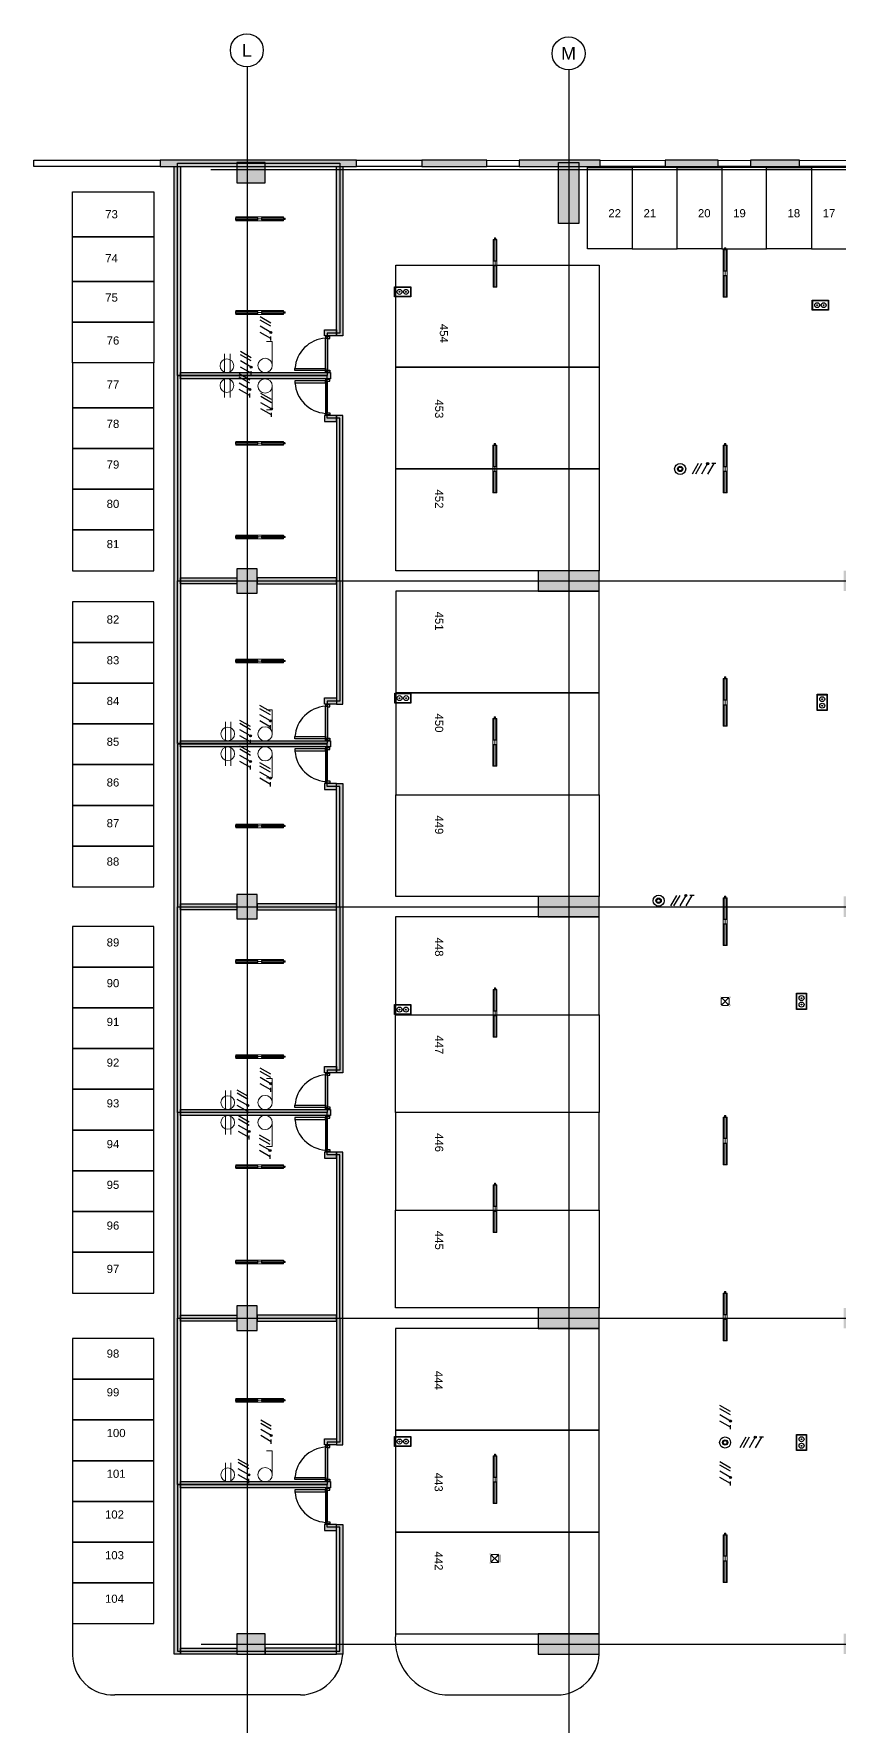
# Model space of a CAD drawing. Header units: metres. Extents: x -201 to 399, y -25 to 256.
# Drawn here: x 229.55 to 249.33, y 64.6 to 106.15 of the extents above; entities that cross this region are included whole.
import ezdxf
from ezdxf.enums import TextEntityAlignment as Align

# ---------------------------------------------------------------- set-up
doc = ezdxf.new("R2010")
doc.units = ezdxf.units.M
doc.linetypes.add('HIDDEN', pattern=[9.525, 6.35, -3.175])
doc.linetypes.add('LÍNEAS_OCULTASX2', pattern=[0.75, 0.5, -0.25])
for name, color, linetype in [('-ALAMBRADO', 7, 'Continuous'), ('A_CIRCULO DE EJES', 252, 'Continuous'), ('GG_EMERGENCIA 03', 1, 'Continuous'), ('GG_ILUMINACIÓN 18', 30, 'Continuous'), ('GG_PISO 4', 8, 'Continuous'), ('suiches', 3, 'Continuous')]:
    doc.layers.add(name, color=color, linetype=linetype)
for name, color, linetype, lineweight in [('-CN-GYD-ILUMINACIÓN', 3, 'Continuous', 20), ('-CN-GYD-TOMACORRIENTES', 1, 'Continuous', 18), ('-CN-GYD-TUBERÍA TOMACORRIENTE PVC', 86, 'Continuous', 18), ('-EL-Texto Tomas', 7, 'Continuous', 0), ('_TEXTO', 7, 'Continuous', 9), ('Textos 1', 7, 'Continuous', 25)]:
    doc.layers.add(name, color=color, linetype=linetype, lineweight=lineweight)
doc.layers.add('-CN-GYD-VENTANA GRAFICA', color=7, linetype='Continuous', lineweight=5, true_color=0xa953a0)
doc.styles.add('A_TEXT1', font='arial.ttf')
doc.styles.add('ROMANS', font='arial.ttf')
doc.styles.get("Standard").update_dxf_attribs({"font": 'arial.ttf'})
pattern_1 = [(270, (73.633, -1.35), (10.40324, -6.00631), [1.50158, -10.51105]), (360, (73.6335, -2.101), (10.40324, 6.00631), [0.75079, -20.05569]), (360, (73.6335, -2.289), (10.40324, 6.00631), [0.60063, -20.20584]), (360, (73.6335, -1.9134), (10.40324, 6.00631), [0.60063, -20.20584]), (330, (73.633, -2.477), (10.40324, 6.00631), [0.4805, -11.53212]), (30, (73.633, -1.726), (4e-09, 12.01262), [0.4805, -11.53212])]
pattern_2 = [(135, (0.0614115, 0.1), (-0.00112253, -0.00112253), [])]

# ---------------------------------------------------------------- blocks, each defined once
blk = doc.blocks.new('GG_HERMETICA')
h = blk.add_hatch()
h.set_pattern_fill('SWAMP', color=252, scale=0.472938, angle=270)
h.set_pattern_definition(pattern_1)
h.paths.add_polyline_path([(-20, -30), (-20, 17), (-550, 17), (-550, -30)])
h = blk.add_hatch()
h.set_pattern_fill('SWAMP', color=252, scale=0.472938, angle=270)
h.set_pattern_definition(pattern_1)
h.paths.add_polyline_path([(620, -30), (620, 17), (90, 17), (90, -30)])
at = {"layer": '-CN-GYD-ILUMINACIÓN', "color": 1, "extrusion": (0, 0, -1)}
for p, q in [((-550, -53), (-550, 40)), ((-550, 40), (-525, 40)), ((-525, 40), (-20, 40)), ((90, 40), (620, 40)), ((620, 40), (620, -53)), ((-20, -53), (-550, -53)), ((594, -53), (90, -53)), ((620, -53), (594, -53))]:
    blk.add_line(p, q, dxfattribs=at)
at = {"layer": '-CN-GYD-ILUMINACIÓN', "color": 1}
for p, q in [((90, 40), (-20, 40)), ((-20, 40), (-20, -53)), ((90, -53), (90, 40)), ((622, 6), (620, 6)), ((620, 6), (620, -6)), ((622, 10), (623, 11)), ((622, 8), (622, 10)), ((622, 7), (622, 8)), ((622, 5), (622, 7)), ((622, -6), (622, 6)), ((623, 4), (622, 5)), ((622, -3), (623, 1)), ((623, 11), (623, 11)), ((623, 11), (630, 11)), ((623, 1), (623, 4)), ((623, 1), (623, 1)), ((630, 11), (630, 6)), ((630, 6), (631, 6)), ((631, 6), (631, 9)), ((631, 9), (639, 9)), ((639, 9), (639, 6)), ((639, 6), (640, 6)), ((640, 10), (650, 10)), ((640, 6), (640, 10)), ((650, 10), (652, 8)), ((652, 8), (656, 8)), ((656, 8), (658, 8)), ((658, 8), (661, 5)), ((661, 5), (661, -6)), ((-20, -6), (90, -6)), ((620, -19), (620, -6)), ((622, -19), (620, -19)), ((622, -6), (622, -3)), ((622, -6), (622, -9)), ((622, -6), (622, -19)), ((622, -9), (623, -13)), ((623, -17), (622, -18)), ((622, -18), (622, -19)), ((622, -19), (622, -21)), ((622, -21), (622, -22)), ((622, -22), (623, -24)), ((623, -13), (623, -14)), ((623, -14), (623, -17)), ((623, -24), (623, -24)), ((623, -24), (630, -24)), ((630, -24), (630, -19)), ((630, -19), (631, -19)), ((631, -19), (631, -22)), ((631, -22), (639, -22)), ((639, -22), (639, -19)), ((639, -19), (640, -19)), ((640, -19), (640, -22)), ((640, -22), (650, -22)), ((650, -22), (652, -20)), ((652, -20), (656, -20)), ((656, -20), (658, -20)), ((658, -20), (661, -17)), ((661, -17), (661, -6))]:
    blk.add_line(p, q, dxfattribs=at)
for points in [[(623, 4), (630, 4)], [(623, 1), (630, 1)], [(629, 11), (629, 4), (629, 1), (629, -6)], [(630, 6), (630, -6)], [(631, 6), (631, -6)], [(639, 2), (631, 2)], [(639, 6), (639, -6)], [(640, 6), (640, -6)], [(640, 1), (650, 1), (650, 3), (640, 3)], [(650, 3), (652, 5)], [(650, 1), (652, -3)], [(652, 8), (652, -6)], [(-20, -53), (90, -53)], [(623, -14), (630, -14)], [(623, -17), (630, -17)], [(629, -24), (629, -17), (629, -14), (629, -6)], [(630, -19), (630, -6)], [(631, -19), (631, -6)], [(639, -15), (631, -15)], [(639, -19), (639, -6)], [(640, -19), (640, -6)], [(640, -14), (650, -14), (650, -15), (640, -15)], [(650, -14), (652, -10)], [(650, -15), (652, -17)], [(652, -20), (652, -6)]]:
    blk.add_lwpolyline(points, dxfattribs=at)
at = {"color": 1}
for points in [[(-20, 17), (-20, -30), (-550, -30), (-550, 17)], [(620, 17), (620, -30), (90, -30), (90, 17)]]:
    blk.add_lwpolyline(points, close=True, dxfattribs=at)
blk = doc.blocks.new('A_B_Eje')
at = {"layer": 'A_CIRCULO DE EJES', "ltscale": 1.5}
blk.add_circle((0, 0), 0.0045, dxfattribs=at)
at = {"layer": 'A_CIRCULO DE EJES', "ltscale": 1.5, "style": 'A_TEXT1'}
blk.add_attdef('EJE', text='', height=0.0035, dxfattribs=at).set_placement((0, 0), align=Align.MIDDLE_CENTER)
blk = doc.blocks.new('Tomas BD1')
at = {"lineweight": 0}
blk.add_line((0.115, -0.318), (0.115, 0.588), dxfattribs=at)
blk.add_lwpolyline([(-0.154, -0.297), (-0.154, 0.588)], dxfattribs=at)
blk.add_circle((0, 0), 0.338, dxfattribs=at)
at = {"layer": '-EL-Texto Tomas', "color": 7, "style": 'ROMANS'}
for tag, p, height, flags in [('POTENCIA(W)', (0.878, 0.595), 0.321, 9), ('TABLERO', (0.316, 0.654), 0.273, 8), ('CTO', (-0.059, 0.65), 0.273, 8)]:
    blk.add_attdef(tag, p, '', height=height, rotation=90, dxfattribs=dict(at, flags=flags))
at = {"layer": '-EL-Texto Tomas', "style": 'ROMANS', "flags": 9}
blk.add_attdef('USO', (-0.84, 0.589), '', height=0.35, rotation=90, dxfattribs=at)
blk = doc.blocks.new('O6C20-MDW')
at = {"layer": 'suiches'}
for radius in [129, 62.1, 43.1]:
    blk.add_circle((63166, 32657), radius, dxfattribs=at)
blk = doc.blocks.new('Caja de paso')
at = {"layer": '-CN-GYD-TUBERÍA TOMACORRIENTE PVC', "const_width": 0.00173}
blk.add_lwpolyline([(-0.111, 0.067), (-0.111, -0.067, 0.414214), (-0.067, -0.111), (0.067, -0.111, 0.414214), (0.111, -0.067), (0.111, 0.067, 0.414214), (0.067, 0.111), (-0.067, 0.111, 0.414214)], format="xyb", close=True, dxfattribs=at)
at = {"layer": '-CN-GYD-TUBERÍA TOMACORRIENTE PVC'}
blk.add_lwpolyline([(-0.057, -0.082), (0.057, -0.082, 0.414214), (0.082, -0.057), (0.082, 0.057, 0.414214), (0.057, 0.082), (-0.057, 0.082, 0.414214), (-0.082, 0.057), (-0.082, -0.057, 0.414214)], format="xyb", close=True, dxfattribs=at)
at = {"layer": '-CN-GYD-TUBERÍA TOMACORRIENTE PVC', "linetype": 'LÍNEAS_OCULTASX2'}
for points in [[(-0.057, 0.057), (0.057, -0.057)], [(0.057, 0.057), (-0.057, -0.057)]]:
    blk.add_lwpolyline(points, dxfattribs=at)
at = {"layer": '-CN-GYD-TUBERÍA TOMACORRIENTE PVC'}
for centre in [(-0.057, 0.057), (0.057, 0.057), (-0.057, -0.057), (0.057, -0.057)]:
    blk.add_circle(centre, 0.00665, dxfattribs=at)
blk = doc.blocks.new('3x')
at = {"layer": '-ALAMBRADO'}
h = blk.add_hatch(color=256, dxfattribs=at)
edge = h.paths.add_edge_path()
edge.add_arc((0.078, 0.13), 0.025, 0, 360)
for p, q in [((-0.152, 0.13), (-0.302, -0.13)), ((-0.072, 0.13), (-0.222, -0.13)), ((0.078, 0.13), (-0.072, -0.13)), ((0.228, 0.13), (0.078, -0.13))]:
    blk.add_line(p, q, dxfattribs=at)
blk.add_lwpolyline([(0.278, 0.13), (0.178, 0.13)], dxfattribs=at)
blk.add_circle((0.078, 0.13), 0.025, dxfattribs=at)
blk = doc.blocks.new('*U53')
at = {"layer": '-ALAMBRADO'}
blk.add_blockref('3x', (0, 0), dxfattribs=at)
blk = doc.blocks.new('A$Cc7fbbbd8')
at = {"layer": 'GG_EMERGENCIA 03', "ltscale": 0.3}
h = blk.add_hatch(dxfattribs=at)
h.set_pattern_fill('ANSI31', color=256, scale=0.0005, angle=90)
h.set_pattern_definition(pattern_2)
edge = h.paths.add_edge_path()
edge.add_arc((0.061, 0.14), 0.00475, 0, 360)
h = blk.add_hatch(dxfattribs=at)
h.set_pattern_fill('ANSI31', color=256, scale=0.0005, angle=90)
h.set_pattern_definition(pattern_2)
edge = h.paths.add_edge_path()
edge.add_arc((0.061, 0.06), 0.00475, 0, 360)
for points in [[(0, 0), (0, 0.2), (0.123, 0.2), (0.123, 0)], [(0.005, 0.005), (0.005, 0.195), (0.118, 0.195), (0.118, 0.005)]]:
    blk.add_lwpolyline(points, close=True, dxfattribs=at)
for centre, radius in [((0.061, 0.14), 0.0305), ((0.061, 0.06), 0.0305), ((0.061, 0.14), 0.00475), ((0.061, 0.06), 0.00475)]:
    blk.add_circle(centre, radius, dxfattribs=at)

msp = doc.modelspace()

# ---------------------------------------------------------------- hatches: boundary and pattern name
at = {"layer": 'GG_PISO 4', "ltscale": 0.03}
h = msp.add_hatch(color=256, dxfattribs=at)
h.dxf.hatch_style = 1
h.paths.add_polyline_path([(263.338, 54.681), (263.188, 54.681), (263.188, 56.006), (263.338, 56.006)])
h.paths.add_polyline_path([(263.188, 55.693), (263.188, 55.843), (262.554, 55.844), (262.554, 55.693)])
h.paths.add_polyline_path([(261.1, 55.693), (261.1, 55.843), (261.754, 55.844), (261.754, 55.693)])
h.paths.add_polyline_path([(261.689, 54.681), (261.539, 54.681), (261.539, 55.693), (261.689, 55.693)])
h.paths.add_polyline_path([(256.095, 54.681), (263.338, 54.681), (263.338, 54.531), (256.095, 54.531)])
h.paths.add_polyline_path([(260.04, 54.681), (259.89, 54.681), (259.89, 55.694), (260.04, 55.694)])
h.paths.add_polyline_path([(259.736, 55.693), (259.736, 55.843), (260.3, 55.844), (260.3, 55.694)])
h.paths.add_polyline_path([(256.245, 55.693), (256.245, 55.843), (258.436, 55.844), (258.436, 55.694), (256.997, 55.693), (256.996, 55.693), (256.846, 55.693), (256.847, 55.693)])
h.paths.add_polyline_path([(256.095, 54.681), (256.092, 57.294), (256.242, 57.294), (256.246, 54.681)])
h.paths.add_polyline_path([(256.244, 58.145), (256.244, 58.145), (256.244, 57.995), (256.244, 57.995)], flags=17)
h.paths.add_polyline_path([(258.436, 57.194), (258.586, 57.194)], flags=17)
h.paths.add_polyline_path([(275.029, 60.045), (256.097, 60.045), (256.097, 59.895), (260.439, 59.893), (260.439, 59.895), (260.588, 59.895), (260.588, 59.893), (261.387, 59.893), (261.387, 57.194), (261.387, 57.194), (261.387, 57.044), (263.188, 57.044), (263.188, 56.908), (263.338, 56.908), (263.338, 57.044), (265.039, 57.044), (265.039, 57.194), (261.537, 57.194), (261.537, 59.893), (275.029, 59.895)])
h.paths.add_polyline_path([(256.097, 59.895), (256.094, 58.544), (256.244, 58.544), (256.247, 59.895)])
h.paths.add_polyline_path([(256.094, 58.194), (256.094, 58.544), (256.244, 58.544), (256.244, 58.194)])
h.paths.add_polyline_path([(256.897, 51.129), (256.924, 50.979), (256.245, 50.979), (256.245, 48.784), (256.095, 48.784), (256.095, 51.129)])
h.paths.add_polyline_path([(259.434, 51.129), (259.462, 50.979), (257.899, 50.979), (257.927, 51.129)])
h.paths.add_polyline_path([(261.651, 51.129), (261.679, 50.979), (260.436, 50.979), (260.464, 51.129)])
edge = h.paths.add_edge_path()
edge.add_line((260.989, 48.784), (261.139, 48.784))
edge.add_line((261.139, 48.784), (261.139, 50.979))
edge.add_line((261.139, 50.979), (260.989, 50.979))
h.paths.add_polyline_path([(262.691, 51.129), (262.664, 50.979), (263.288, 50.979), (263.288, 48.784), (263.438, 48.784), (263.438, 51.129)])
h.paths.add_polyline_path([(256.095, 48.634), (263.438, 48.634), (263.438, 48.784), (256.095, 48.784)])
h.paths.add_polyline_path([(267.993, 55.393), (267.993, 55.543), (266.084, 55.543), (266.084, 55.393)])
h.paths.add_polyline_path([(266.084, 54.681), (266.284, 54.68), (266.284, 55.393), (266.434, 55.393), (266.434, 54.53), (265.934, 54.531), (265.934, 55.543), (266.084, 55.543)])
h.paths.add_polyline_path([(267.843, 55.543), (267.843, 59.895), (267.993, 59.895), (267.993, 55.543)])
h.paths.add_polyline_path([(269.382, 56.778), (267.993, 56.778), (267.993, 56.928), (269.382, 56.928)])
h.paths.add_polyline_path([(269.232, 57.694), (269.232, 56.928), (269.382, 56.928), (269.382, 57.694)], flags=17)
h.paths.add_polyline_path([(270.682, 59.894), (270.682, 57.194), (270.832, 57.194), (270.832, 59.894)], flags=17)
h.paths.add_polyline_path([(269.998, 58.39), (267.993, 58.39), (267.993, 58.54), (269.998, 58.54)], flags=17)
h.paths.add_polyline_path([(277.532, 102.894), (277.382, 102.894), (277.383, 60.045), (275.029, 60.045), (275.029, 59.895), (277.383, 59.895), (277.382, 49.169), (277.532, 49.169)])
h.paths.add_polyline_path([(237.488, 102.894), (237.488, 103.044), (232.651, 103.044), (232.651, 102.894)])
h = msp.add_hatch(color=256, dxfattribs=at)
h.dxf.hatch_style = 1
h.paths.add_polyline_path([(277.532, 102.894), (277.532, 103.044)], flags=17)
h.paths.add_polyline_path([(277.532, 102.894), (277.532, 103.044), (276.091, 103.044), (276.098, 102.894), (275.298, 102.894), (275.298, 103.044), (273.3, 103.044), (273.3, 102.894)])
h.paths.add_polyline_path([(271.7, 102.894), (271.7, 103.044), (269.803, 103.044), (269.803, 102.894)])
h.paths.add_polyline_path([(269.003, 102.894), (269.003, 103.044), (268.201, 103.044), (268.201, 102.894)])
h.paths.add_polyline_path([(267.001, 102.895), (267.001, 103.045), (257.954, 103.044), (257.954, 102.894)])
h.paths.add_polyline_path([(257.154, 102.894), (257.154, 103.044), (256.35, 103.044), (256.35, 102.894)])
h.paths.add_polyline_path([(254.75, 102.893), (254.75, 103.043), (252.753, 103.044), (252.753, 102.894)])
h.paths.add_polyline_path([(251.553, 102.894), (251.553, 103.044), (249.555, 103.044), (249.555, 102.894)])
h.paths.add_polyline_path([(248.355, 102.894), (248.355, 103.044), (247.153, 103.044), (247.153, 102.894)])
h.paths.add_polyline_path([(246.353, 102.894), (246.353, 103.044), (245.056, 103.044), (245.056, 102.894)])
h.paths.add_polyline_path([(243.456, 102.894), (243.456, 103.044), (241.472, 103.044), (241.472, 102.894)])
h.paths.add_polyline_path([(240.672, 102.894), (240.672, 103.044), (239.076, 103.044), (239.076, 102.894)])
h = msp.add_hatch(color=256, dxfattribs=at)
h.dxf.hatch_style = 1
h.paths.add_polyline_path([(234.536, 66.519), (234.536, 66.369), (233.151, 66.369), (233.151, 66.519)])
h.paths.add_polyline_path([(233.001, 102.894), (233.151, 102.894), (233.151, 66.369), (233.001, 66.369)])
h.paths.add_polyline_path([(235.235, 66.519), (235.235, 66.369), (236.986, 66.369), (236.986, 66.519)])
h.paths.add_polyline_path([(236.986, 69.556), (237.136, 69.556), (237.136, 66.369), (236.986, 66.369)])
h.paths.add_polyline_path([(236.986, 69.406), (236.986, 69.556), (236.686, 69.556), (236.686, 69.406)])
h.paths.add_polyline_path([(236.836, 70.607), (236.836, 70.456), (233.151, 70.456), (233.151, 70.607)])
h.paths.add_polyline_path([(236.986, 71.657), (236.986, 71.507), (236.686, 71.507), (236.686, 71.657)])
h.paths.add_polyline_path([(236.986, 71.507), (237.136, 71.507), (237.136, 78.694), (236.986, 78.694)])
h.paths.add_polyline_path([(235.035, 74.694), (235.035, 74.544), (236.986, 74.544), (236.986, 74.694)])
h.paths.add_polyline_path([(234.538, 74.694), (234.538, 74.544), (233.151, 74.544), (233.151, 74.694)])
h.paths.add_polyline_path([(236.986, 78.544), (236.986, 78.694), (236.686, 78.694), (236.686, 78.544)])
h.paths.add_polyline_path([(236.836, 79.744), (236.836, 79.594), (233.151, 79.594), (233.151, 79.744)])
h.paths.add_polyline_path([(236.986, 80.794), (236.986, 80.644), (236.686, 80.644), (236.686, 80.794)])
h.paths.add_polyline_path([(236.986, 87.744), (237.136, 87.744), (237.136, 80.644), (236.986, 80.644)])
h.paths.add_polyline_path([(235.035, 84.794), (235.035, 84.644), (236.986, 84.644), (236.986, 84.794)])
h.paths.add_polyline_path([(234.538, 84.794), (234.538, 84.644), (233.151, 84.644), (233.151, 84.794)])
h.paths.add_polyline_path([(236.836, 88.794), (236.836, 88.644), (233.151, 88.644), (233.151, 88.794)])
h.paths.add_polyline_path([(236.986, 87.594), (236.986, 87.744), (236.686, 87.744), (236.686, 87.594)])
h.paths.add_polyline_path([(236.986, 89.844), (236.986, 89.694), (236.686, 89.694), (236.686, 89.844)])
h.paths.add_polyline_path([(236.986, 89.694), (237.136, 89.694), (237.136, 96.781), (236.986, 96.781)])
h.paths.add_polyline_path([(235.035, 92.794), (235.035, 92.644), (236.986, 92.644), (236.986, 92.794)])
h.paths.add_polyline_path([(234.539, 92.794), (234.539, 92.644), (233.151, 92.644), (233.151, 92.794)])
h.paths.add_polyline_path([(236.986, 96.631), (236.986, 96.781), (236.686, 96.781), (236.686, 96.631)])
h.paths.add_polyline_path([(236.836, 97.831), (236.836, 97.681), (233.151, 97.681), (233.151, 97.831)])
h.paths.add_polyline_path([(236.986, 98.882), (236.986, 98.731), (236.686, 98.731), (236.686, 98.882)])
h.paths.add_polyline_path([(236.986, 102.894), (237.136, 102.894), (237.136, 98.731), (236.986, 98.731)])
at = {"layer": 'GG_PISO 4'}
h = msp.add_hatch(color=256, dxfattribs=at)
h.paths.add_polyline_path([(235.235, 102.496), (235.235, 102.996), (234.536, 102.996), (234.536, 102.496)])
h.paths.add_polyline_path([(277.532, 102.496), (277.532, 102.996), (276.831, 102.996), (276.831, 102.496)])
h.paths.add_polyline_path([(270.833, 102.496), (270.833, 102.996), (270.133, 102.996), (270.133, 102.496)])
h.paths.add_polyline_path([(250.436, 101.496), (249.936, 101.496), (249.936, 102.996), (250.436, 102.996)])
h.paths.add_polyline_path([(242.936, 101.496), (242.436, 101.496), (242.436, 102.996), (242.936, 102.996)])
h.paths.add_polyline_path([(266.434, 101.496), (265.934, 101.496), (265.934, 102.996), (266.434, 102.996)])
h.paths.add_polyline_path([(258.936, 101.496), (258.436, 101.496), (258.436, 102.996), (258.936, 102.996)])
h.paths.add_polyline_path([(235.036, 92.421), (235.035, 93.021), (234.536, 93.021), (234.537, 92.421)])
h.paths.add_polyline_path([(277.532, 92.421), (277.532, 93.021), (277.032, 93.021), (277.032, 92.421)])
h.paths.add_polyline_path([(270.732, 92.471), (270.732, 92.971), (270.032, 92.971), (270.032, 92.471)])
h.paths.add_polyline_path([(266.934, 92.971), (266.934, 92.471), (265.434, 92.471), (265.434, 92.971)])
h.paths.add_polyline_path([(250.936, 92.971), (250.936, 92.471), (249.436, 92.471), (249.436, 92.971)])
h.paths.add_polyline_path([(257.936, 92.971), (257.936, 92.471), (259.436, 92.471), (259.436, 92.971)])
h.paths.add_polyline_path([(241.936, 92.971), (241.936, 92.471), (243.436, 92.471), (243.436, 92.971)])
h.paths.add_polyline_path([(235.036, 84.421), (235.036, 85.021), (234.537, 85.021), (234.537, 84.421)])
h.paths.add_polyline_path([(277.532, 84.421), (277.532, 85.021), (277.032, 85.021), (277.032, 84.421)])
h.paths.add_polyline_path([(270.732, 84.471), (270.732, 84.971), (270.132, 84.971), (270.132, 84.471)])
h.paths.add_polyline_path([(266.934, 84.971), (266.934, 84.471), (265.434, 84.471), (265.434, 84.971)])
h.paths.add_polyline_path([(250.936, 84.971), (250.936, 84.471), (249.436, 84.471), (249.436, 84.971)])
h.paths.add_polyline_path([(257.936, 84.971), (257.936, 84.471), (259.436, 84.471), (259.436, 84.971)])
h.paths.add_polyline_path([(241.936, 84.971), (241.936, 84.471), (243.436, 84.471), (243.436, 84.971)])
h.paths.add_polyline_path([(235.039, 74.321), (235.035, 74.921), (234.536, 74.921), (234.54, 74.321)])
h.paths.add_polyline_path([(277.532, 74.321), (277.532, 74.921), (277.032, 74.921), (277.032, 74.321)])
h.paths.add_polyline_path([(270.732, 74.371), (270.732, 74.871), (270.132, 74.871), (270.132, 74.371)])
h.paths.add_polyline_path([(266.934, 74.871), (266.934, 74.371), (265.434, 74.371), (265.434, 74.871)])
h.paths.add_polyline_path([(250.936, 74.871), (250.936, 74.371), (249.436, 74.371), (249.436, 74.871)])
h.paths.add_polyline_path([(257.936, 74.871), (257.936, 74.371), (259.436, 74.371), (259.436, 74.871)])
h.paths.add_polyline_path([(241.936, 74.871), (241.936, 74.371), (243.436, 74.371), (243.436, 74.871)])
h.paths.add_polyline_path([(277.533, 66.325), (277.532, 66.921), (277.031, 66.921), (277.032, 66.325)])
h.paths.add_polyline_path([(270.832, 66.371), (270.832, 66.871), (270.133, 66.871), (270.133, 66.371)])
h.paths.add_polyline_path([(235.235, 66.371), (235.235, 66.871), (234.536, 66.871), (234.536, 66.371)])
h.paths.add_polyline_path([(266.934, 66.871), (266.934, 66.371), (265.434, 66.371), (265.434, 66.871)])
h.paths.add_polyline_path([(250.936, 66.871), (250.936, 66.371), (249.436, 66.371), (249.436, 66.871)])
h.paths.add_polyline_path([(257.936, 66.871), (257.936, 66.371), (259.436, 66.371), (259.436, 66.871)])
h.paths.add_polyline_path([(241.936, 66.871), (241.936, 66.371), (243.436, 66.371), (243.436, 66.871)])
h.paths.add_polyline_path([(277.528, 56.646), (277.533, 57.246), (277.032, 57.246), (277.027, 56.646)])
h.paths.add_polyline_path([(270.832, 56.696), (270.832, 57.196), (270.133, 57.196), (270.133, 56.696)])
h.paths.add_polyline_path([(258.936, 55.696), (258.936, 57.196), (258.436, 57.196), (258.436, 55.696)])
h.paths.add_polyline_path([(235.235, 56.696), (235.235, 57.196), (234.536, 57.196), (234.536, 56.696)])
h.paths.add_polyline_path([(265.039, 57.196), (266.539, 57.196), (266.539, 56.696), (265.039, 56.696)])
h.paths.add_polyline_path([(242.936, 55.696), (242.936, 57.196), (242.436, 57.196), (242.436, 55.696)])
h.paths.add_polyline_path([(250.436, 55.696), (250.436, 57.196), (249.936, 57.196), (249.936, 55.696)])
h.paths.add_polyline_path([(277.532, 48.671), (277.532, 49.171), (276.832, 49.171), (276.832, 48.671)])
h.paths.add_polyline_path([(270.932, 48.671), (270.932, 49.171), (270.232, 49.171), (270.232, 48.671)])
h.paths.add_polyline_path([(235.236, 48.671), (235.236, 49.171), (234.536, 49.171), (234.536, 48.671)])
h.paths.add_polyline_path([(265.934, 48.671), (265.934, 51.071), (266.434, 51.071), (266.434, 48.671)])
h.paths.add_polyline_path([(258.436, 51.071), (258.436, 48.671), (258.936, 48.671), (258.936, 51.071)])
h.paths.add_polyline_path([(249.936, 51.071), (249.936, 48.671), (250.436, 48.671), (250.436, 51.071)])
h.paths.add_polyline_path([(242.936, 51.071), (242.936, 48.671), (242.436, 48.671), (242.436, 51.071)])

# ---------------------------------------------------------------- linework, layer by layer
at = {"layer": '-CN-GYD-ILUMINACIÓN', "color": 3, "extrusion": (0, 0, -1)}
for p, q in [((235.408, 98.597), (235.265, 98.597)), ((235.408, 98.009), (235.408, 98.597)), ((235.406, 97.504), (235.406, 96.916)), ((235.406, 96.916), (235.263, 96.916)), ((235.406, 89.551), (235.263, 89.551)), ((235.406, 88.963), (235.406, 89.551)), ((235.406, 88.475), (235.406, 87.887)), ((235.406, 87.887), (235.263, 87.887)), ((235.406, 80.501), (235.263, 80.501)), ((235.406, 79.913), (235.406, 80.501)), ((235.406, 79.425), (235.406, 78.837)), ((235.406, 78.837), (235.263, 78.837)), ((235.406, 71.364), (235.263, 71.364)), ((235.406, 70.776), (235.406, 71.364))]:
    msp.add_line(p, q, dxfattribs=at)
for centre in [(-235.232, 98.009), (-235.23, 97.504), (-235.23, 88.963), (-235.23, 88.475), (-235.23, 79.913), (-235.23, 79.425), (-235.23, 70.776)]:
    msp.add_circle(centre, 0.176, dxfattribs=at)
at = {"layer": 'GG_PISO 4'}
for p, q in [((234.786, 105.339), (234.786, 45.757)), ((242.686, 105.264), (242.686, 45.704)), ((233.9, 102.819), (280.384, 102.819)), ((233.858, 92.719), (280.384, 92.719)), ((233.858, 84.719), (280.384, 84.719)), ((233.858, 74.619), (280.384, 74.619)), ((233.658, 66.619), (280.384, 66.619)), ((236.1, 65.369), (231.537, 65.369)), ((239.645, 65.369), (242.4, 65.369))]:
    msp.add_line(p, q, dxfattribs=at)
at = {"layer": 'GG_PISO 4', "ltscale": 0.03}
msp.add_line((230.501, 67.12), (230.501, 66.35), dxfattribs=at)
at = {"layer": 'GG_PISO 4'}
for points in [[(232.651, 102.894), (229.551, 102.894), (229.551, 103.044), (232.651, 103.044)], [(237.476, 102.894), (237.476, 103.044), (232.651, 103.044), (232.651, 102.894)], [(237.476, 102.894), (237.476, 103.044), (232.651, 103.044), (232.651, 102.894)], [(237.476, 103.044), (239.076, 103.044), (239.076, 102.894), (237.476, 102.895)], [(240.672, 102.894), (240.672, 103.044), (239.076, 103.044), (239.076, 102.894)], [(240.672, 103.043), (241.472, 103.044), (241.472, 102.894), (240.672, 102.895)], [(243.456, 102.894), (243.456, 103.044), (241.472, 103.044), (241.472, 102.894)], [(243.456, 103.043), (245.056, 103.044), (245.056, 102.894), (243.456, 102.895)], [(246.353, 102.894), (246.353, 103.044), (245.056, 103.044), (245.056, 102.894)], [(246.353, 103.043), (247.153, 103.044), (247.153, 102.894), (246.353, 102.895)], [(248.355, 102.894), (248.355, 103.044), (247.153, 103.044), (247.153, 102.894)], [(248.355, 103.043), (249.555, 103.044), (249.555, 102.894), (248.355, 102.894)], [(233.001, 102.894), (233.151, 102.894), (233.151, 66.369), (233.001, 66.369)], [(235.235, 102.494), (235.235, 102.994), (234.536, 102.994), (234.536, 102.494)], [(236.986, 102.894), (237.136, 102.894), (237.136, 98.731), (236.986, 98.731)], [(242.936, 101.494), (242.436, 101.494), (242.436, 102.994), (242.936, 102.994)], [(243.148, 102.869), (244.248, 102.869), (244.248, 100.869), (243.148, 100.869)], [(245.348, 102.869), (244.248, 102.869), (244.248, 100.869), (245.348, 100.869)], [(245.348, 102.869), (246.448, 102.869), (246.448, 100.869), (245.348, 100.869)], [(247.548, 102.869), (246.448, 102.869), (246.448, 100.869), (247.548, 100.869)], [(247.548, 102.869), (248.648, 102.869), (248.648, 100.869), (247.548, 100.869)], [(249.747, 102.869), (248.648, 102.869), (248.648, 100.869), (249.747, 100.869)], [(232.501, 102.268), (232.501, 101.169), (230.501, 101.169), (230.501, 102.268)], [(232.501, 101.169), (232.501, 100.069), (230.501, 100.069), (230.501, 101.169)], [(238.437, 100.469), (243.437, 100.469), (243.437, 97.969), (238.437, 97.969)], [(232.501, 100.069), (232.501, 99.069), (230.501, 99.069), (230.501, 100.069)], [(232.501, 99.069), (232.501, 98.069), (230.501, 98.069), (230.501, 99.069)], [(236.986, 98.882), (236.986, 98.731), (236.686, 98.731), (236.686, 98.882)], [(236.762, 97.882), (236.711, 97.882), (236.711, 98.681), (236.762, 98.681)], [(236.762, 97.882), (236.711, 97.882), (236.711, 98.681), (236.762, 98.681)], [(230.501, 98.069), (230.501, 96.969), (232.501, 96.969), (232.501, 98.069)], [(236.836, 97.831), (236.836, 97.681), (233.151, 97.681), (233.151, 97.831)], [(238.437, 97.969), (243.437, 97.969), (243.437, 95.469), (238.437, 95.469)], [(236.762, 97.631), (236.711, 97.631), (236.711, 96.832), (236.762, 96.832)], [(236.762, 97.631), (236.711, 97.631), (236.711, 96.832), (236.762, 96.832)], [(230.501, 96.969), (230.501, 95.969), (232.501, 95.969), (232.501, 96.969)], [(236.986, 96.631), (236.986, 96.781), (236.686, 96.781), (236.686, 96.631)], [(236.986, 89.694), (237.136, 89.694), (237.136, 96.781), (236.986, 96.781)], [(230.501, 95.969), (230.501, 94.969), (232.501, 94.969), (232.501, 95.969)], [(238.437, 95.469), (243.437, 95.469), (243.437, 92.969), (238.437, 92.969)], [(230.501, 94.969), (230.501, 93.969), (232.501, 93.969), (232.501, 94.969)], [(230.501, 93.969), (230.501, 92.969), (232.501, 92.969), (232.501, 93.969)], [(234.539, 92.794), (234.539, 92.644), (233.151, 92.644), (233.151, 92.794)], [(235.036, 92.419), (235.035, 93.019), (234.536, 93.019), (234.537, 92.419)], [(235.035, 92.794), (235.035, 92.644), (236.986, 92.644), (236.986, 92.794)], [(241.936, 92.969), (241.936, 92.469), (243.436, 92.469), (243.436, 92.969)], [(238.437, 89.969), (243.437, 89.969), (243.437, 92.469), (238.437, 92.469)], [(230.501, 92.208), (230.501, 91.208), (232.501, 91.208), (232.501, 92.208)], [(230.501, 91.208), (230.501, 90.208), (232.501, 90.208), (232.501, 91.208)], [(230.501, 90.208), (230.501, 89.208), (232.501, 89.208), (232.501, 90.208)], [(236.986, 89.844), (236.986, 89.694), (236.686, 89.694), (236.686, 89.844)], [(238.437, 87.469), (243.437, 87.469), (243.437, 89.969), (238.437, 89.969)], [(236.762, 88.845), (236.711, 88.845), (236.711, 89.643), (236.762, 89.643)], [(236.762, 88.845), (236.711, 88.845), (236.711, 89.643), (236.762, 89.643)], [(230.501, 89.208), (230.501, 88.208), (232.501, 88.208), (232.501, 89.208)], [(236.836, 88.794), (236.836, 88.644), (233.151, 88.644), (233.151, 88.794)], [(236.762, 88.593), (236.711, 88.593), (236.711, 87.795), (236.762, 87.795)], [(236.762, 88.593), (236.711, 88.593), (236.711, 87.795), (236.762, 87.795)], [(230.501, 88.208), (230.501, 87.208), (232.501, 87.208), (232.501, 88.208)], [(236.986, 87.594), (236.986, 87.744), (236.686, 87.744), (236.686, 87.594)], [(236.986, 87.744), (237.136, 87.744), (237.136, 80.644), (236.986, 80.644)], [(238.437, 87.469), (243.437, 87.469), (243.437, 84.969), (238.437, 84.969)], [(230.501, 87.208), (230.501, 86.208), (232.501, 86.208), (232.501, 87.208)], [(230.501, 86.208), (230.501, 85.208), (232.501, 85.208), (232.501, 86.208)], [(234.538, 84.794), (234.538, 84.644), (233.151, 84.644), (233.151, 84.794)], [(235.036, 84.419), (235.036, 85.019), (234.537, 85.019), (234.537, 84.419)], [(235.035, 84.794), (235.035, 84.644), (236.986, 84.644), (236.986, 84.794)], [(241.936, 84.969), (241.936, 84.469), (243.436, 84.469), (243.436, 84.969)], [(238.436, 82.069), (243.436, 82.069), (243.436, 84.469), (238.436, 84.469)], [(230.501, 84.237), (230.501, 83.237), (232.501, 83.237), (232.501, 84.237)], [(230.501, 83.237), (230.501, 82.237), (232.501, 82.237), (232.501, 83.237)], [(230.501, 82.237), (230.501, 81.237), (232.501, 81.237), (232.501, 82.237)], [(238.436, 82.069), (243.436, 82.069), (243.436, 79.669), (238.436, 79.669)], [(230.501, 81.237), (230.501, 80.237), (232.501, 80.237), (232.501, 81.237)], [(236.986, 80.794), (236.986, 80.644), (236.686, 80.644), (236.686, 80.794)], [(230.501, 80.237), (230.501, 79.237), (232.501, 79.237), (232.501, 80.237)], [(236.762, 79.795), (236.711, 79.795), (236.711, 80.593), (236.762, 80.593)], [(236.762, 79.795), (236.711, 79.795), (236.711, 80.593), (236.762, 80.593)], [(236.836, 79.744), (236.836, 79.594), (233.151, 79.594), (233.151, 79.744)], [(236.762, 79.543), (236.711, 79.543), (236.711, 78.745), (236.762, 78.745)], [(236.762, 79.543), (236.711, 79.543), (236.711, 78.745), (236.762, 78.745)], [(238.436, 77.269), (243.436, 77.269), (243.436, 79.669), (238.436, 79.669)], [(230.501, 79.237), (230.501, 78.237), (232.501, 78.237), (232.501, 79.237)], [(236.986, 78.544), (236.986, 78.694), (236.686, 78.694), (236.686, 78.544)], [(236.986, 71.507), (237.136, 71.507), (237.136, 78.694), (236.986, 78.694)], [(230.501, 78.237), (230.501, 77.237), (232.501, 77.237), (232.501, 78.237)], [(230.501, 77.237), (230.501, 76.237), (232.501, 76.237), (232.501, 77.237)], [(238.436, 77.269), (243.436, 77.269), (243.436, 74.869), (238.436, 74.869)], [(230.501, 76.237), (230.501, 75.237), (232.501, 75.237), (232.501, 76.237)], [(235.039, 74.319), (235.035, 74.919), (234.536, 74.919), (234.54, 74.319)], [(241.936, 74.869), (241.936, 74.369), (243.436, 74.369), (243.436, 74.869)], [(234.538, 74.694), (234.538, 74.544), (233.151, 74.544), (233.151, 74.694)], [(235.035, 74.694), (235.035, 74.544), (236.986, 74.544), (236.986, 74.694)], [(238.436, 71.869), (243.436, 71.869), (243.436, 74.369), (238.436, 74.369)], [(230.501, 74.12), (230.501, 73.12), (232.501, 73.12), (232.501, 74.12)], [(230.501, 73.12), (230.501, 72.12), (232.501, 72.12), (232.501, 73.12)], [(230.501, 72.12), (230.501, 71.12), (232.501, 71.12), (232.501, 72.12)], [(236.986, 71.657), (236.986, 71.507), (236.686, 71.507), (236.686, 71.657)], [(238.436, 69.369), (243.436, 69.369), (243.436, 71.869), (238.436, 71.869)], [(230.501, 71.12), (230.501, 70.12), (232.501, 70.12), (232.501, 71.12)], [(236.762, 70.657), (236.711, 70.657), (236.711, 71.456), (236.762, 71.456)], [(236.762, 70.657), (236.711, 70.657), (236.711, 71.456), (236.762, 71.456)], [(236.836, 70.607), (236.836, 70.456), (233.151, 70.456), (233.151, 70.607)], [(236.762, 70.406), (236.711, 70.406), (236.711, 69.607), (236.762, 69.607)], [(236.762, 70.406), (236.711, 70.406), (236.711, 69.607), (236.762, 69.607)], [(230.501, 70.12), (230.501, 69.12), (232.501, 69.12), (232.501, 70.12)], [(236.986, 69.406), (236.986, 69.556), (236.686, 69.556), (236.686, 69.406)], [(236.986, 69.556), (237.136, 69.556), (237.136, 66.369), (236.986, 66.369)], [(230.501, 69.12), (230.501, 68.12), (232.501, 68.12), (232.501, 69.12)], [(238.436, 66.869), (243.436, 66.869), (243.436, 69.369), (238.436, 69.369)], [(230.501, 68.12), (230.501, 67.12), (232.501, 67.12), (232.501, 68.12)], [(234.536, 66.519), (234.536, 66.369), (233.151, 66.369), (233.151, 66.519)], [(235.235, 66.369), (235.235, 66.869), (234.536, 66.869), (234.536, 66.369)], [(235.235, 66.519), (235.235, 66.369), (236.986, 66.369), (236.986, 66.519)], [(241.936, 66.869), (241.936, 66.369), (243.436, 66.369), (243.436, 66.869)]]:
    msp.add_lwpolyline(points, close=True, dxfattribs=at)
at = {"layer": 'GG_PISO 4', "ltscale": 0.03}
for points in [[(236.757, 97.759), (233.075, 97.759), (233.075, 102.974), (237.069, 102.974), (237.069, 98.803), (236.757, 98.803), (236.757, 97.759)], [(236.757, 97.753), (233.075, 97.753), (233.075, 92.719), (237.069, 92.719), (237.069, 96.71), (236.757, 96.71), (236.757, 97.753)], [(236.757, 88.726), (233.075, 88.726), (233.075, 92.719), (237.069, 92.719), (237.069, 89.77), (236.757, 89.77), (236.757, 88.727)], [(236.757, 88.712), (233.075, 88.712), (233.075, 84.719), (237.069, 84.719), (237.069, 87.669), (236.757, 87.669), (236.757, 88.711)], [(236.757, 79.666), (233.075, 79.666), (233.075, 84.719), (237.069, 84.719), (237.069, 80.709), (236.757, 80.709), (236.757, 79.666)], [(236.757, 79.672), (233.075, 79.672), (233.075, 74.619), (237.069, 74.619), (237.069, 78.629), (236.757, 78.629), (236.757, 79.672)], [(236.757, 70.533), (233.075, 70.533), (233.075, 74.619), (237.069, 74.619), (237.069, 71.576), (236.757, 71.576), (236.757, 70.533)], [(236.757, 70.53), (233.075, 70.53), (233.075, 66.444), (237.069, 66.444), (237.069, 69.487), (236.757, 69.487), (236.757, 70.53)]]:
    msp.add_lwpolyline(points, dxfattribs=at)
at = {"layer": 'GG_PISO 4'}
for points in [[(236.762, 98.668), (236.824, 98.668), (236.824, 98.719), (236.711, 98.719), (236.711, 98.681), (236.762, 98.681), (236.762, 98.668)], [(236.762, 98.668), (236.824, 98.668), (236.824, 98.719), (236.711, 98.719), (236.711, 98.681), (236.762, 98.681), (236.762, 98.668)], [(236.724, 98.731), (236.724, 98.719), (236.811, 98.719), (236.811, 98.731)], [(236.724, 98.731), (236.724, 98.719), (236.811, 98.719), (236.811, 98.731)], [(236.762, 97.895), (236.824, 97.895), (236.824, 97.844), (236.711, 97.844), (236.711, 97.882), (236.762, 97.882), (236.762, 97.895)], [(236.762, 97.895), (236.824, 97.895), (236.824, 97.844), (236.711, 97.844), (236.711, 97.882), (236.762, 97.882), (236.762, 97.895)], [(236.762, 97.618), (236.824, 97.618), (236.824, 97.669), (236.711, 97.669), (236.711, 97.631), (236.762, 97.631), (236.762, 97.618)], [(236.762, 97.618), (236.824, 97.618), (236.824, 97.669), (236.711, 97.669), (236.711, 97.631), (236.762, 97.631), (236.762, 97.618)], [(236.724, 97.831), (236.724, 97.844), (236.811, 97.844), (236.811, 97.831)], [(236.724, 97.831), (236.724, 97.844), (236.811, 97.844), (236.811, 97.831)], [(236.724, 97.681), (236.724, 97.669), (236.811, 97.669), (236.811, 97.681)], [(236.724, 97.681), (236.724, 97.669), (236.811, 97.669), (236.811, 97.681)], [(236.762, 96.845), (236.824, 96.845), (236.824, 96.794), (236.711, 96.794), (236.711, 96.832), (236.762, 96.832), (236.762, 96.845)], [(236.762, 96.845), (236.824, 96.845), (236.824, 96.794), (236.711, 96.794), (236.711, 96.832), (236.762, 96.832), (236.762, 96.845)], [(236.724, 96.781), (236.724, 96.794), (236.811, 96.794), (236.811, 96.781)], [(236.724, 96.781), (236.724, 96.794), (236.811, 96.794), (236.811, 96.781)], [(236.762, 89.631), (236.824, 89.631), (236.824, 89.681), (236.711, 89.681), (236.711, 89.643), (236.762, 89.643), (236.762, 89.631)], [(236.762, 89.631), (236.824, 89.631), (236.824, 89.681), (236.711, 89.681), (236.711, 89.643), (236.762, 89.643), (236.762, 89.631)], [(236.724, 89.694), (236.724, 89.681), (236.811, 89.681), (236.811, 89.694)], [(236.724, 89.694), (236.724, 89.681), (236.811, 89.681), (236.811, 89.694)], [(236.762, 88.857), (236.824, 88.857), (236.824, 88.807), (236.711, 88.807), (236.711, 88.845), (236.762, 88.845), (236.762, 88.857)], [(236.762, 88.857), (236.824, 88.857), (236.824, 88.807), (236.711, 88.807), (236.711, 88.845), (236.762, 88.845), (236.762, 88.857)], [(236.762, 88.581), (236.824, 88.581), (236.824, 88.631), (236.711, 88.631), (236.711, 88.593), (236.762, 88.593), (236.762, 88.581)], [(236.762, 88.581), (236.824, 88.581), (236.824, 88.631), (236.711, 88.631), (236.711, 88.593), (236.762, 88.593), (236.762, 88.581)], [(236.724, 88.794), (236.724, 88.807), (236.811, 88.807), (236.811, 88.794)], [(236.724, 88.794), (236.724, 88.807), (236.811, 88.807), (236.811, 88.794)], [(236.724, 88.644), (236.724, 88.631), (236.811, 88.631), (236.811, 88.644)], [(236.724, 88.644), (236.724, 88.631), (236.811, 88.631), (236.811, 88.644)], [(236.762, 87.807), (236.824, 87.807), (236.824, 87.757), (236.711, 87.757), (236.711, 87.795), (236.762, 87.795), (236.762, 87.807)], [(236.762, 87.807), (236.824, 87.807), (236.824, 87.757), (236.711, 87.757), (236.711, 87.795), (236.762, 87.795), (236.762, 87.807)], [(236.724, 87.744), (236.724, 87.757), (236.811, 87.757), (236.811, 87.744)], [(236.724, 87.744), (236.724, 87.757), (236.811, 87.757), (236.811, 87.744)], [(236.762, 80.581), (236.824, 80.581), (236.824, 80.631), (236.711, 80.631), (236.711, 80.593), (236.762, 80.593), (236.762, 80.581)], [(236.762, 80.581), (236.824, 80.581), (236.824, 80.631), (236.711, 80.631), (236.711, 80.593), (236.762, 80.593), (236.762, 80.581)], [(236.724, 80.644), (236.724, 80.631), (236.811, 80.631), (236.811, 80.644)], [(236.724, 80.644), (236.724, 80.631), (236.811, 80.631), (236.811, 80.644)], [(236.762, 79.807), (236.824, 79.807), (236.824, 79.757), (236.711, 79.757), (236.711, 79.795), (236.762, 79.795), (236.762, 79.807)], [(236.762, 79.807), (236.824, 79.807), (236.824, 79.757), (236.711, 79.757), (236.711, 79.795), (236.762, 79.795), (236.762, 79.807)], [(236.762, 79.531), (236.824, 79.531), (236.824, 79.581), (236.711, 79.581), (236.711, 79.543), (236.762, 79.543), (236.762, 79.531)], [(236.762, 79.531), (236.824, 79.531), (236.824, 79.581), (236.711, 79.581), (236.711, 79.543), (236.762, 79.543), (236.762, 79.531)], [(236.724, 79.744), (236.724, 79.757), (236.811, 79.757), (236.811, 79.744)], [(236.724, 79.744), (236.724, 79.757), (236.811, 79.757), (236.811, 79.744)], [(236.724, 79.594), (236.724, 79.581), (236.811, 79.581), (236.811, 79.594)], [(236.724, 79.594), (236.724, 79.581), (236.811, 79.581), (236.811, 79.594)], [(236.762, 78.757), (236.824, 78.757), (236.824, 78.707), (236.711, 78.707), (236.711, 78.745), (236.762, 78.745), (236.762, 78.757)], [(236.762, 78.757), (236.824, 78.757), (236.824, 78.707), (236.711, 78.707), (236.711, 78.745), (236.762, 78.745), (236.762, 78.757)], [(236.724, 78.694), (236.724, 78.707), (236.811, 78.707), (236.811, 78.694)], [(236.724, 78.694), (236.724, 78.707), (236.811, 78.707), (236.811, 78.694)], [(236.762, 71.443), (236.824, 71.443), (236.824, 71.494), (236.711, 71.494), (236.711, 71.456), (236.762, 71.456), (236.762, 71.443)], [(236.762, 71.443), (236.824, 71.443), (236.824, 71.494), (236.711, 71.494), (236.711, 71.456), (236.762, 71.456), (236.762, 71.443)], [(236.724, 71.507), (236.724, 71.494), (236.811, 71.494), (236.811, 71.507)], [(236.724, 71.507), (236.724, 71.494), (236.811, 71.494), (236.811, 71.507)], [(236.762, 70.67), (236.824, 70.67), (236.824, 70.619), (236.711, 70.619), (236.711, 70.657), (236.762, 70.657), (236.762, 70.67)], [(236.762, 70.67), (236.824, 70.67), (236.824, 70.619), (236.711, 70.619), (236.711, 70.657), (236.762, 70.657), (236.762, 70.67)], [(236.762, 70.393), (236.824, 70.393), (236.824, 70.444), (236.711, 70.444), (236.711, 70.406), (236.762, 70.406), (236.762, 70.393)], [(236.762, 70.393), (236.824, 70.393), (236.824, 70.444), (236.711, 70.444), (236.711, 70.406), (236.762, 70.406), (236.762, 70.393)], [(236.724, 70.607), (236.724, 70.619), (236.811, 70.619), (236.811, 70.607)], [(236.724, 70.607), (236.724, 70.619), (236.811, 70.619), (236.811, 70.607)], [(236.724, 70.456), (236.724, 70.444), (236.811, 70.444), (236.811, 70.456)], [(236.724, 70.456), (236.724, 70.444), (236.811, 70.444), (236.811, 70.456)], [(236.762, 69.62), (236.824, 69.62), (236.824, 69.569), (236.711, 69.569), (236.711, 69.607), (236.762, 69.607), (236.762, 69.62)], [(236.762, 69.62), (236.824, 69.62), (236.824, 69.569), (236.711, 69.569), (236.711, 69.607), (236.762, 69.607), (236.762, 69.62)], [(236.724, 69.556), (236.724, 69.569), (236.811, 69.569), (236.811, 69.556)], [(236.724, 69.556), (236.724, 69.569), (236.811, 69.569), (236.811, 69.556)]]:
    msp.add_lwpolyline(points, dxfattribs=at)
at = {"layer": 'GG_PISO 4', "linetype": 'HIDDEN'}
for points in [[(236.711, 97.933), (236.711, 97.882), (235.964, 97.882), (235.964, 97.933)], [(236.711, 97.933), (236.711, 97.882), (235.964, 97.882), (235.964, 97.933)], [(236.711, 97.58), (236.711, 97.631), (235.964, 97.631), (235.964, 97.58)], [(236.711, 97.58), (236.711, 97.631), (235.964, 97.631), (235.964, 97.58)], [(236.711, 88.896), (236.711, 88.845), (235.964, 88.845), (235.964, 88.896)], [(236.711, 88.896), (236.711, 88.845), (235.964, 88.845), (235.964, 88.896)], [(236.711, 88.543), (236.711, 88.593), (235.964, 88.593), (235.964, 88.543)], [(236.711, 88.543), (236.711, 88.593), (235.964, 88.593), (235.964, 88.543)], [(236.711, 79.845), (236.711, 79.795), (235.964, 79.795), (235.964, 79.845)], [(236.711, 79.845), (236.711, 79.795), (235.964, 79.795), (235.964, 79.845)], [(236.711, 79.493), (236.711, 79.543), (235.964, 79.543), (235.964, 79.493)], [(236.711, 79.493), (236.711, 79.543), (235.964, 79.543), (235.964, 79.493)], [(236.711, 70.708), (236.711, 70.657), (235.964, 70.657), (235.964, 70.708)], [(236.711, 70.708), (236.711, 70.657), (235.964, 70.657), (235.964, 70.708)], [(236.711, 70.355), (236.711, 70.406), (235.964, 70.406), (235.964, 70.355)], [(236.711, 70.355), (236.711, 70.406), (235.964, 70.406), (235.964, 70.355)]]:
    msp.add_lwpolyline(points, close=True, dxfattribs=at)
at = {"layer": 'GG_PISO 4'}
for centre, radius, start, end in [((236.775, 97.87), 0.813, 94.4578, 175.5956), ((236.775, 97.87), 0.813, 94.4578, 175.5956), ((236.775, 97.642), 0.813, 184.4044, 265.5422), ((236.775, 97.642), 0.813, 184.4044, 265.5422), ((236.775, 88.833), 0.813, 94.4578, 175.5956), ((236.775, 88.833), 0.813, 94.4578, 175.5956), ((236.775, 88.605), 0.813, 184.4044, 265.5422), ((236.775, 88.605), 0.813, 184.4044, 265.5422), ((236.775, 79.783), 0.813, 94.4578, 175.5956), ((236.775, 79.783), 0.813, 94.4578, 175.5956), ((236.775, 79.555), 0.813, 184.4044, 265.5422), ((236.775, 79.555), 0.813, 184.4044, 265.5422), ((236.775, 70.646), 0.813, 94.4578, 175.5956), ((236.775, 70.646), 0.813, 94.4578, 175.5956), ((236.775, 70.417), 0.813, 184.4044, 265.5422), ((236.775, 70.417), 0.813, 184.4044, 265.5422), ((239.781, 66.716), 1.354, 173.4982, 264.2154), ((231.497, 66.364), 0.996, 180.8006, 272.348), ((236.073, 66.434), 1.066, 271.4636, 356.4964), ((242.387, 66.419), 1.05, 270.6874, 357.2713)]:
    msp.add_arc(centre, radius, start, end, dxfattribs=at)

# ---------------------------------------------------------------- block references
at = {"layer": '-CN-GYD-TOMACORRIENTES', "lineweight": 0, "xscale": -0.5, "yscale": 0.5, "zscale": 0.5}
for p in [(234.293, 98.001), (234.314, 88.962), (234.314, 79.912), (234.314, 70.775)]:
    msp.add_blockref('Tomas BD1', p, dxfattribs=at)
at = {"layer": '-CN-GYD-TOMACORRIENTES', "lineweight": 0, "xscale": 0.5, "yscale": 0.5, "zscale": 0.5, "rotation": 180}
for p in [(234.293, 97.512), (234.314, 88.476), (234.314, 79.426)]:
    msp.add_blockref('Tomas BD1', p, dxfattribs=at)
at = {"layer": '-CN-GYD-VENTANA GRAFICA', "linetype": 'Continuous', "ltscale": 10, "xscale": -1.2, "yscale": 1.2, "zscale": 1.523145158877299, "rotation": 180}
for p in [(246.528, 82.397), (240.871, 68.719)]:
    msp.add_blockref('Caja de paso', p, dxfattribs=at)
ref = msp.add_blockref('A_B_Eje', (234.782, 105.744), dxfattribs=dict(xscale=90, yscale=90, zscale=90))
ref.add_attrib('EJE', 'L', dxfattribs={"color": 7, "ltscale": 1.5, "height": 0.315, "style": 'A_TEXT1'}).set_placement((234.782, 105.744), align=Align.MIDDLE_CENTER)
ref = msp.add_blockref('A_B_Eje', (242.682, 105.669), dxfattribs=dict(xscale=90, yscale=90, zscale=90))
ref.add_attrib('EJE', 'M', dxfattribs={"color": 7, "ltscale": 1.5, "height": 0.315, "style": 'A_TEXT1'}).set_placement((242.682, 105.669), align=Align.MIDDLE_CENTER)
at = {"layer": '_TEXTO', "linetype": 'Continuous', "ltscale": 10, "zscale": 320, "rotation": 270}
for p in [(235.241, 98.897), (234.758, 98.046), (234.724, 97.497), (235.254, 97.021), (235.235, 89.358), (234.741, 88.993), (234.74, 88.363), (235.23, 87.952), (235.243, 80.454), (234.674, 79.918), (234.71, 79.281), (235.221, 78.811), (246.528, 72.172), (235.252, 71.815), (234.701, 70.85), (246.528, 70.788)]:
    msp.add_blockref('*U53', p, dxfattribs=at)
at = {"layer": '_TEXTO', "linetype": 'Continuous', "ltscale": 10, "zscale": 320}
for p in [(246.021, 95.467), (245.486, 84.868), (247.191, 71.567)]:
    msp.add_blockref('*U53', p, dxfattribs=at)
at = {"layer": 'GG_ILUMINACIÓN 18', "xscale": 0.001, "yscale": 0.001, "zscale": 0.001}
for p in [(235.063, 101.614), (235.063, 99.313), (235.063, 96.104), (235.063, 93.803), (235.063, 90.758), (235.063, 86.708), (235.063, 83.382), (235.063, 81.045), (235.063, 78.343), (235.063, 76.006), (235.063, 72.609)]:
    msp.add_blockref('GG_HERMETICA', p, dxfattribs=at)
at = {"layer": 'GG_ILUMINACIÓN 18', "xscale": 0.001, "yscale": 0.001, "zscale": 0.001, "rotation": 90}
for p in [(240.871, 100.479), (246.523, 100.236), (240.866, 95.431), (246.522, 95.432), (246.522, 89.7), (240.866, 88.719), (246.522, 84.319), (240.871, 82.069), (246.522, 78.937), (240.871, 77.269), (246.522, 74.614), (240.871, 70.619), (246.523, 68.684)]:
    msp.add_blockref('GG_HERMETICA', p, dxfattribs=at)
at = {"layer": 'suiches', "lineweight": 0, "xscale": 0.00105193048980394, "yscale": 0.00105193048980394, "zscale": 0.00105193048980394}
for p in [(178.978, 61.114), (178.448, 50.515), (180.082, 37.214)]:
    msp.add_blockref('O6C20-MDW', p, dxfattribs=at)
at = {"layer": 'Textos 1', "xscale": 2, "yscale": 2, "zscale": 2}
for p, rotation in [((238.81, 99.692), 89.99999999999997), ((249.068, 99.366), 89.99999999999997), ((238.813, 89.719), 89.99999999999997), ((249.034, 89.935), 179.9999999999999), ((238.81, 82.072), 89.99999999999997), ((248.527, 82.597), 179.9999999999999), ((238.81, 71.469), 89.99999999999997), ((248.527, 71.767), 179.9999999999999)]:
    msp.add_blockref('A$Cc7fbbbd8', p, dxfattribs=dict(at, rotation=rotation))

# ---------------------------------------------------------------- texts
at = {"layer": 'GG_PISO 4', "char_height": 0.2}
for s, width, insert, attachment_point, rotation in [('73', 0.89145, (231.304, 101.82), 1, 360), ('22', 0.89145, (243.971, 101.845), 3, 0), ('21', 0.89145, (244.525, 101.845), 1, 360), ('20', 0.89145, (246.171, 101.845), 3, 0), ('19', 0.89145, (246.725, 101.845), 1, 360), ('18', 0.89145, (248.371, 101.845), 3, 0), ('17', 0.89145, (248.924, 101.845), 1, 360), ('74', 0.89145, (231.304, 100.74), 1, 360), ('75', 0.89145, (231.304, 99.775), 1, 360), ('454', 1.5279, (239.722, 99.029), 1, 270), ('76', 0.89145, (231.339, 98.72), 1, 360), ('77', 0.89145, (231.339, 97.64), 1, 360), ('453', 1.5279, (239.606, 97.176), 1, 270), ('78', 0.89145, (231.339, 96.675), 1, 360), ('79', 0.89145, (231.339, 95.675), 1, 360), ('452', 1.5279, (239.606, 94.964), 1, 270), ('80', 0.89145, (231.339, 94.71), 1, 360), ('81', 0.89145, (231.339, 93.723), 1, 360), ('82', 0.89145, (231.339, 91.871), 1, 360), ('451', 1.5279, (239.606, 91.964), 1, 270), ('83', 0.89145, (231.339, 90.871), 1, 360), ('84', 0.89145, (231.339, 89.871), 1, 360), ('450', 1.5279, (239.605, 89.464), 1, 270), ('85', 0.89145, (231.339, 88.871), 1, 360), ('86', 0.89145, (231.339, 87.871), 1, 360), ('87', 0.89145, (231.339, 86.871), 1, 360), ('449', 1.5279, (239.605, 86.964), 1, 270), ('88', 0.89145, (231.339, 85.929), 1, 360), ('89', 0.89145, (231.339, 83.944), 1, 360), ('448', 1.5279, (239.605, 83.964), 1, 270), ('90', 0.89145, (231.339, 82.944), 1, 360), ('91', 0.89145, (231.339, 81.993), 1, 360), ('447', 1.5279, (239.605, 81.564), 1, 270), ('92', 0.89145, (231.339, 80.993), 1, 360), ('93', 0.89145, (231.339, 79.993), 1, 360), ('94', 0.89145, (231.339, 78.993), 1, 360), ('446', 1.5279, (239.605, 79.164), 1, 270), ('95', 0.89145, (231.339, 77.993), 1, 360), ('96', 0.89145, (231.339, 76.993), 1, 360), ('445', 1.5279, (239.605, 76.764), 1, 270), ('97', 0.89145, (231.339, 75.929), 1, 360), ('98', 0.89145, (231.339, 73.85), 1, 360), ('444', 1.70433, (239.594, 73.325), 1, 270), ('99', 0.89145, (231.339, 72.9), 1, 360), ('100', 0.89145, (231.339, 71.9), 1, 360), ('101', 0.89145, (231.339, 70.9), 1, 360), ('443', 1.70601, (239.594, 70.825), 1, 270), ('102', 0.89145, (231.298, 69.9), 1, 360), ('103', 0.89145, (231.298, 68.9), 1, 360), ('442', 2.00679, (239.594, 68.891), 1, 270), ('104', 0.89145, (231.298, 67.832), 1, 360)]:
    msp.add_mtext_dynamic_manual_height_columns(s, width=width, gutter_width=5, heights=[0], dxfattribs=dict(at, insert=insert, attachment_point=attachment_point, rotation=rotation))

doc.saveas('drawing.dxf')
